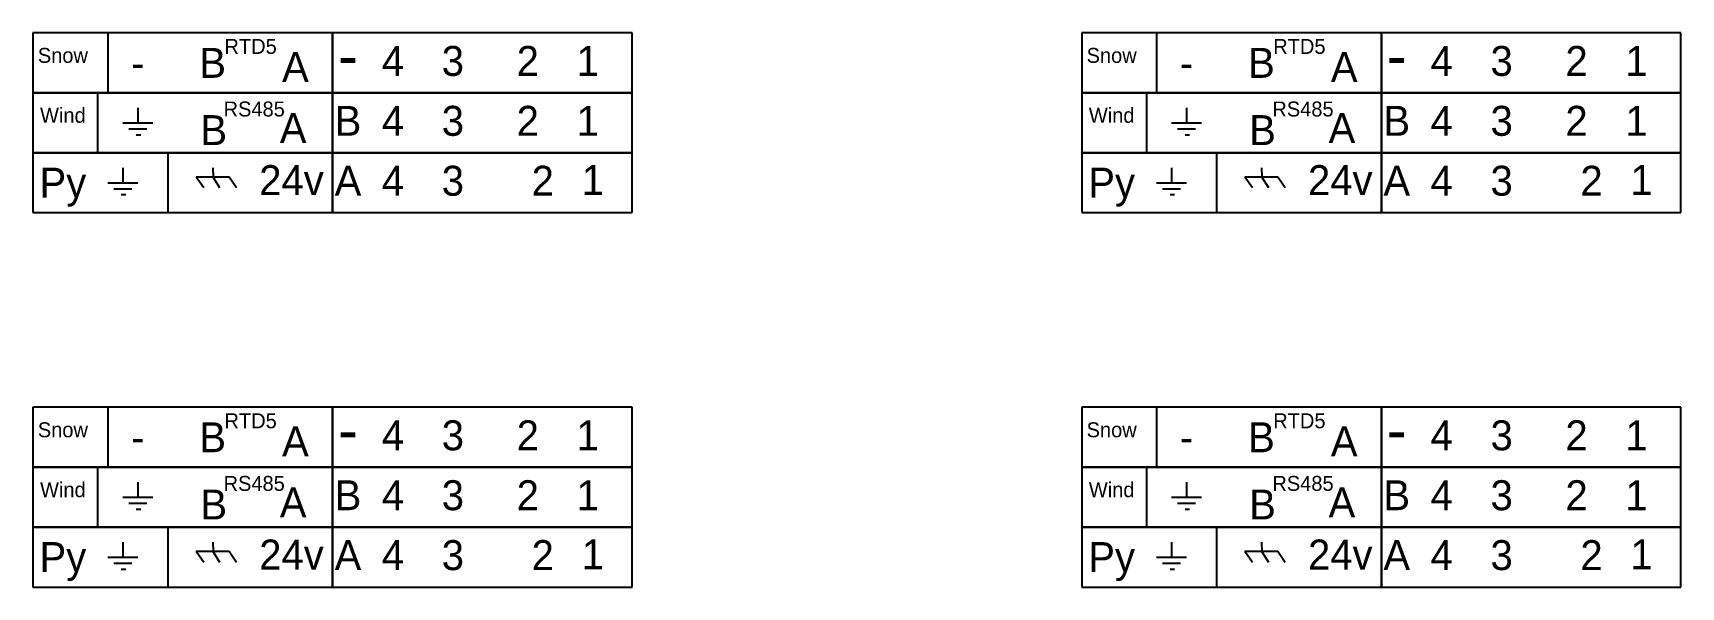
# Model space of a CAD drawing. Header units: millimetres. Extents: x 20 to 200, y 17 to 254.
# Drawn here: x 90.2 to 200.2, y 142.4 to 179.4 of the extents above; entities that cross this region are included whole.
import ezdxf

# ---------------------------------------------------------------- set-up
doc = ezdxf.new("R2010")
doc.units = ezdxf.units.MM
doc.layers.get('0').update_dxf_attribs({"color": 178, "lineweight": 25, "true_color": 0x000000})
doc.styles.add('textstyle104', font='')
doc.styles.add('textstyle107', font='')
doc.styles.add('textstyle110', font='')
doc.styles.add('textstyle126', font='')
doc.styles.add('textstyle133', font='')
doc.styles.add('textstyle135', font='')
doc.styles.add('textstyle144', font='')
doc.styles.add('textstyle155', font='')
doc.styles.add('textstyle164', font='')
doc.styles.add('textstyle166', font='')
doc.styles.add('textstyle17', font='')
doc.styles.add('textstyle173', font='')
doc.styles.add('textstyle187', font='')
doc.styles.add('textstyle190', font='')
doc.styles.add('textstyle197', font='')
doc.styles.add('textstyle200', font='')
doc.styles.add('textstyle21', font='')
doc.styles.add('textstyle217', font='')
doc.styles.add('textstyle220', font='')
doc.styles.add('textstyle228', font='')
doc.styles.add('textstyle229', font='')
doc.styles.add('textstyle245', font='')
doc.styles.add('textstyle254', font='')
doc.styles.add('textstyle257', font='')
doc.styles.add('textstyle260', font='')
doc.styles.add('textstyle279', font='')
doc.styles.add('textstyle282', font='')
doc.styles.add('textstyle285', font='')
doc.styles.add('textstyle294', font='')
doc.styles.add('textstyle305', font='')
doc.styles.add('textstyle314', font='')
doc.styles.add('textstyle319', font='')
doc.styles.add('textstyle322', font='')
doc.styles.add('textstyle337', font='')
doc.styles.add('textstyle340', font='')
doc.styles.add('textstyle345', font='')
doc.styles.add('textstyle354', font='')
doc.styles.add('textstyle365', font='')
doc.styles.add('textstyle37', font='')
doc.styles.add('textstyle374', font='')
doc.styles.add('textstyle377', font='')
doc.styles.add('textstyle391', font='')
doc.styles.add('textstyle394', font='')
doc.styles.add('textstyle400', font='')
doc.styles.add('textstyle41', font='')
doc.styles.add('textstyle415', font='')
doc.styles.add('textstyle424', font='')
doc.styles.add('textstyle425', font='')
doc.styles.add('textstyle434', font='')
doc.styles.add('textstyle447', font='')
doc.styles.add('textstyle45', font='')
doc.styles.add('textstyle450', font='')
doc.styles.add('textstyle457', font='')
doc.styles.add('textstyle460', font='')
doc.styles.add('textstyle482', font='')
doc.styles.add('textstyle483', font='')
doc.styles.add('textstyle485', font='')
doc.styles.add('textstyle494', font='')
doc.styles.add('textstyle509', font='')
doc.styles.add('textstyle512', font='')
doc.styles.add('textstyle517', font='')
doc.styles.add('textstyle520', font='')
doc.styles.add('textstyle53', font='')
doc.styles.add('textstyle535', font='')
doc.styles.add('textstyle544', font='')
doc.styles.add('textstyle552', font='')
doc.styles.add('textstyle553', font='')
doc.styles.add('textstyle566', font='')
doc.styles.add('textstyle573', font='')
doc.styles.add('textstyle579', font='')
doc.styles.add('textstyle582', font='')
doc.styles.add('textstyle595', font='')
doc.styles.add('textstyle604', font='')
doc.styles.add('textstyle605', font='')
doc.styles.add('textstyle614', font='')
doc.styles.add('textstyle627', font='')
doc.styles.add('textstyle630', font='')
doc.styles.add('textstyle636', font='')
doc.styles.add('textstyle643', font='')
doc.styles.add('textstyle65', font='')
doc.styles.add('textstyle658', font='')
doc.styles.add('textstyle659', font='')
doc.styles.add('textstyle665', font='')
doc.styles.add('textstyle67', font='')
doc.styles.add('textstyle674', font='')
doc.styles.add('textstyle687', font='')
doc.styles.add('textstyle690', font='')
doc.styles.add('textstyle697', font='')
doc.styles.add('textstyle700', font='')
doc.styles.add('textstyle720', font='')
doc.styles.add('textstyle723', font='')
doc.styles.add('textstyle728', font='')
doc.styles.add('textstyle729', font='')
doc.styles.add('textstyle747', font='')
doc.styles.add('textstyle750', font='')
doc.styles.add('textstyle757', font='')
doc.styles.add('textstyle760', font='')
doc.styles.add('textstyle773', font='')
doc.styles.add('textstyle782', font='')
doc.styles.add('textstyle785', font='')
doc.styles.add('textstyle794', font='')
doc.styles.add('textstyle82', font='')
doc.styles.add('textstyle83', font='')
doc.styles.add('textstyle95', font='')
doc.styles.get('textstyle104').set_extended_font_data('Myriad Pro')
doc.styles.get('textstyle107').set_extended_font_data('Myriad Pro')
doc.styles.get('textstyle110').set_extended_font_data('Myriad Pro')
doc.styles.get('textstyle126').set_extended_font_data('Myriad Pro')
doc.styles.get('textstyle133').set_extended_font_data('Myriad Pro')
doc.styles.get('textstyle135').set_extended_font_data('Myriad Pro')
doc.styles.get('textstyle144').set_extended_font_data('Myriad Pro')
doc.styles.get('textstyle155').set_extended_font_data('Myriad Pro')
doc.styles.get('textstyle164').set_extended_font_data('Myriad Pro')
doc.styles.get('textstyle166').set_extended_font_data('Myriad Pro')
doc.styles.get('textstyle17').set_extended_font_data('Myriad Pro')
doc.styles.get('textstyle173').set_extended_font_data('Myriad Pro')
doc.styles.get('textstyle187').set_extended_font_data('Myriad Pro')
doc.styles.get('textstyle190').set_extended_font_data('Myriad Pro')
doc.styles.get('textstyle197').set_extended_font_data('Myriad Pro')
doc.styles.get('textstyle200').set_extended_font_data('Myriad Pro')
doc.styles.get('textstyle21').set_extended_font_data('Myriad Pro')
doc.styles.get('textstyle217').set_extended_font_data('Myriad Pro')
doc.styles.get('textstyle220').set_extended_font_data('Myriad Pro')
doc.styles.get('textstyle228').set_extended_font_data('Myriad Pro')
doc.styles.get('textstyle229').set_extended_font_data('Myriad Pro')
doc.styles.get('textstyle245').set_extended_font_data('Myriad Pro')
doc.styles.get('textstyle254').set_extended_font_data('Myriad Pro')
doc.styles.get('textstyle257').set_extended_font_data('Myriad Pro')
doc.styles.get('textstyle260').set_extended_font_data('Myriad Pro')
doc.styles.get('textstyle279').set_extended_font_data('Myriad Pro')
doc.styles.get('textstyle282').set_extended_font_data('Myriad Pro')
doc.styles.get('textstyle285').set_extended_font_data('Myriad Pro')
doc.styles.get('textstyle294').set_extended_font_data('Myriad Pro')
doc.styles.get('textstyle305').set_extended_font_data('Myriad Pro')
doc.styles.get('textstyle314').set_extended_font_data('Myriad Pro')
doc.styles.get('textstyle319').set_extended_font_data('Myriad Pro')
doc.styles.get('textstyle322').set_extended_font_data('Myriad Pro')
doc.styles.get('textstyle337').set_extended_font_data('Myriad Pro')
doc.styles.get('textstyle340').set_extended_font_data('Myriad Pro')
doc.styles.get('textstyle345').set_extended_font_data('Myriad Pro')
doc.styles.get('textstyle354').set_extended_font_data('Myriad Pro')
doc.styles.get('textstyle365').set_extended_font_data('Myriad Pro')
doc.styles.get('textstyle37').set_extended_font_data('Myriad Pro')
doc.styles.get('textstyle374').set_extended_font_data('Myriad Pro')
doc.styles.get('textstyle377').set_extended_font_data('Myriad Pro')
doc.styles.get('textstyle391').set_extended_font_data('Myriad Pro')
doc.styles.get('textstyle394').set_extended_font_data('Myriad Pro')
doc.styles.get('textstyle400').set_extended_font_data('Myriad Pro')
doc.styles.get('textstyle41').set_extended_font_data('Myriad Pro')
doc.styles.get('textstyle415').set_extended_font_data('Myriad Pro')
doc.styles.get('textstyle424').set_extended_font_data('Myriad Pro')
doc.styles.get('textstyle425').set_extended_font_data('Myriad Pro')
doc.styles.get('textstyle434').set_extended_font_data('Myriad Pro')
doc.styles.get('textstyle447').set_extended_font_data('Myriad Pro')
doc.styles.get('textstyle45').set_extended_font_data('Myriad Pro')
doc.styles.get('textstyle450').set_extended_font_data('Myriad Pro')
doc.styles.get('textstyle457').set_extended_font_data('Myriad Pro')
doc.styles.get('textstyle460').set_extended_font_data('Myriad Pro')
doc.styles.get('textstyle482').set_extended_font_data('Myriad Pro')
doc.styles.get('textstyle483').set_extended_font_data('Myriad Pro')
doc.styles.get('textstyle485').set_extended_font_data('Myriad Pro')
doc.styles.get('textstyle494').set_extended_font_data('Myriad Pro')
doc.styles.get('textstyle509').set_extended_font_data('Myriad Pro')
doc.styles.get('textstyle512').set_extended_font_data('Myriad Pro')
doc.styles.get('textstyle517').set_extended_font_data('Myriad Pro')
doc.styles.get('textstyle520').set_extended_font_data('Myriad Pro')
doc.styles.get('textstyle53').set_extended_font_data('Myriad Pro')
doc.styles.get('textstyle535').set_extended_font_data('Myriad Pro')
doc.styles.get('textstyle544').set_extended_font_data('Myriad Pro')
doc.styles.get('textstyle552').set_extended_font_data('Myriad Pro')
doc.styles.get('textstyle553').set_extended_font_data('Myriad Pro')
doc.styles.get('textstyle566').set_extended_font_data('Myriad Pro')
doc.styles.get('textstyle573').set_extended_font_data('Myriad Pro')
doc.styles.get('textstyle579').set_extended_font_data('Myriad Pro')
doc.styles.get('textstyle582').set_extended_font_data('Myriad Pro')
doc.styles.get('textstyle595').set_extended_font_data('Myriad Pro')
doc.styles.get('textstyle604').set_extended_font_data('Myriad Pro')
doc.styles.get('textstyle605').set_extended_font_data('Myriad Pro')
doc.styles.get('textstyle614').set_extended_font_data('Myriad Pro')
doc.styles.get('textstyle627').set_extended_font_data('Myriad Pro')
doc.styles.get('textstyle630').set_extended_font_data('Myriad Pro')
doc.styles.get('textstyle636').set_extended_font_data('Myriad Pro')
doc.styles.get('textstyle643').set_extended_font_data('Myriad Pro')
doc.styles.get('textstyle65').set_extended_font_data('Myriad Pro')
doc.styles.get('textstyle658').set_extended_font_data('Myriad Pro')
doc.styles.get('textstyle659').set_extended_font_data('Myriad Pro')
doc.styles.get('textstyle665').set_extended_font_data('Myriad Pro')
doc.styles.get('textstyle67').set_extended_font_data('Myriad Pro')
doc.styles.get('textstyle674').set_extended_font_data('Myriad Pro')
doc.styles.get('textstyle687').set_extended_font_data('Myriad Pro')
doc.styles.get('textstyle690').set_extended_font_data('Myriad Pro')
doc.styles.get('textstyle697').set_extended_font_data('Myriad Pro')
doc.styles.get('textstyle700').set_extended_font_data('Myriad Pro')
doc.styles.get('textstyle720').set_extended_font_data('Myriad Pro')
doc.styles.get('textstyle723').set_extended_font_data('Myriad Pro')
doc.styles.get('textstyle728').set_extended_font_data('Myriad Pro')
doc.styles.get('textstyle729').set_extended_font_data('Myriad Pro')
doc.styles.get('textstyle747').set_extended_font_data('Myriad Pro')
doc.styles.get('textstyle750').set_extended_font_data('Myriad Pro')
doc.styles.get('textstyle757').set_extended_font_data('Myriad Pro')
doc.styles.get('textstyle760').set_extended_font_data('Myriad Pro')
doc.styles.get('textstyle773').set_extended_font_data('Myriad Pro')
doc.styles.get('textstyle782').set_extended_font_data('Myriad Pro')
doc.styles.get('textstyle785').set_extended_font_data('Myriad Pro')
doc.styles.get('textstyle794').set_extended_font_data('Myriad Pro')
doc.styles.get('textstyle82').set_extended_font_data('Myriad Pro')
doc.styles.get('textstyle83').set_extended_font_data('Myriad Pro')
doc.styles.get('textstyle95').set_extended_font_data('Myriad Pro')

msp = doc.modelspace()

# ---------------------------------------------------------------- linework, layer by layer
for p, q in [((110.23, 179.37), (90.23, 179.37)), ((90.23, 179.37), (90.23, 175.37)), ((95.23, 179.37), (95.23, 175.37)), ((110.23, 175.37), (110.23, 179.37)), ((130.23, 179.37), (110.23, 179.37)), ((110.23, 179.37), (110.23, 175.37)), ((130.23, 175.37), (130.23, 179.37)), ((180.23, 179.37), (160.23, 179.37)), ((160.23, 179.37), (160.23, 175.37)), ((165.23, 179.37), (165.23, 175.37)), ((180.23, 175.37), (180.23, 179.37)), ((200.23, 179.37), (180.23, 179.37)), ((180.23, 179.37), (180.23, 175.37)), ((200.23, 175.37), (200.23, 179.37)), ((90.23, 175.37), (110.23, 175.37)), ((110.23, 175.37), (90.23, 175.37)), ((90.23, 175.37), (90.23, 171.37)), ((94.55, 175.4), (94.55, 171.37)), ((110.23, 175.37), (130.23, 175.37)), ((110.23, 171.37), (110.23, 175.37)), ((130.23, 175.37), (110.23, 175.37)), ((110.23, 175.37), (110.23, 171.37)), ((130.23, 171.37), (130.23, 175.37)), ((160.23, 175.37), (180.23, 175.37)), ((180.23, 175.37), (160.23, 175.37)), ((160.23, 175.37), (160.23, 171.37)), ((164.55, 175.4), (164.55, 171.37)), ((180.23, 175.37), (200.23, 175.37)), ((180.23, 171.37), (180.23, 175.37)), ((200.23, 175.37), (180.23, 175.37)), ((180.23, 175.37), (180.23, 171.37)), ((200.23, 171.37), (200.23, 175.37)), ((97.23, 174.37), (97.23, 173.37)), ((167.23, 174.37), (167.23, 173.37)), ((96.23, 173.37), (98.23, 173.37)), ((96.63, 172.97), (97.83, 172.97)), ((166.23, 173.37), (168.23, 173.37)), ((166.63, 172.97), (167.83, 172.97)), ((97.13, 172.57), (97.43, 172.57)), ((167.13, 172.57), (167.43, 172.57)), ((90.23, 171.37), (110.23, 171.37)), ((110.23, 171.37), (90.23, 171.37)), ((90.23, 171.37), (90.23, 167.37)), ((99.23, 171.37), (99.23, 167.37)), ((110.23, 171.37), (130.23, 171.37)), ((110.23, 167.37), (110.23, 171.37)), ((130.23, 171.37), (110.23, 171.37)), ((110.23, 171.37), (110.23, 167.37)), ((130.23, 167.37), (130.23, 171.37)), ((160.23, 171.37), (180.23, 171.37)), ((180.23, 171.37), (160.23, 171.37)), ((160.23, 171.37), (160.23, 167.37)), ((169.23, 171.37), (169.23, 167.37)), ((180.23, 171.37), (200.23, 171.37)), ((180.23, 167.37), (180.23, 171.37)), ((200.23, 171.37), (180.23, 171.37)), ((180.23, 171.37), (180.23, 167.37)), ((200.23, 167.37), (200.23, 171.37)), ((96.23, 170.37), (96.23, 169.37)), ((101.13, 169.77), (103.33, 169.77)), ((101.13, 169.77), (101.63, 169.04)), ((102.23, 170.37), (102.25, 169.74)), ((102.24, 169.77), (102.69, 169.04)), ((103.33, 169.77), (103.81, 169.04)), ((166.23, 170.37), (166.23, 169.37)), ((171.13, 169.77), (173.33, 169.77)), ((171.13, 169.77), (171.63, 169.04)), ((172.23, 170.37), (172.25, 169.74)), ((172.24, 169.77), (172.69, 169.04)), ((173.33, 169.77), (173.81, 169.04)), ((95.23, 169.37), (97.23, 169.37)), ((95.63, 168.97), (96.83, 168.97)), ((96.13, 168.57), (96.43, 168.57)), ((165.23, 169.37), (167.23, 169.37)), ((165.63, 168.97), (166.83, 168.97)), ((166.13, 168.57), (166.43, 168.57)), ((90.23, 167.37), (110.23, 167.37)), ((110.23, 167.37), (130.23, 167.37)), ((160.23, 167.37), (180.23, 167.37)), ((180.23, 167.37), (200.23, 167.37)), ((110.23, 154.37), (90.23, 154.37)), ((90.23, 154.37), (90.23, 150.37)), ((95.23, 154.37), (95.23, 150.37)), ((110.23, 150.37), (110.23, 154.37)), ((130.23, 154.37), (110.23, 154.37)), ((110.23, 154.37), (110.23, 150.37)), ((130.23, 150.37), (130.23, 154.37)), ((180.23, 154.37), (160.23, 154.37)), ((160.23, 154.37), (160.23, 150.37)), ((165.23, 154.37), (165.23, 150.37)), ((180.23, 150.37), (180.23, 154.37)), ((200.23, 154.37), (180.23, 154.37)), ((180.23, 154.37), (180.23, 150.37)), ((200.23, 150.37), (200.23, 154.37)), ((90.23, 150.37), (110.23, 150.37)), ((110.23, 150.37), (90.23, 150.37)), ((90.23, 150.37), (90.23, 146.37)), ((94.55, 150.4), (94.55, 146.37)), ((110.23, 150.37), (130.23, 150.37)), ((110.23, 146.37), (110.23, 150.37)), ((130.23, 150.37), (110.23, 150.37)), ((110.23, 150.37), (110.23, 146.37)), ((130.23, 146.37), (130.23, 150.37)), ((160.23, 150.37), (180.23, 150.37)), ((180.23, 150.37), (160.23, 150.37)), ((160.23, 150.37), (160.23, 146.37)), ((164.55, 150.4), (164.55, 146.37)), ((180.23, 150.37), (200.23, 150.37)), ((180.23, 146.37), (180.23, 150.37)), ((200.23, 150.37), (180.23, 150.37)), ((180.23, 150.37), (180.23, 146.37)), ((200.23, 146.37), (200.23, 150.37)), ((97.23, 149.37), (97.23, 148.37)), ((167.23, 149.37), (167.23, 148.37)), ((96.23, 148.37), (98.23, 148.37)), ((96.63, 147.97), (97.83, 147.97)), ((97.13, 147.57), (97.43, 147.57)), ((166.23, 148.37), (168.23, 148.37)), ((166.63, 147.97), (167.83, 147.97)), ((167.13, 147.57), (167.43, 147.57)), ((90.23, 146.37), (110.23, 146.37)), ((110.23, 146.37), (90.23, 146.37)), ((90.23, 146.37), (90.23, 142.37)), ((99.23, 146.37), (99.23, 142.37)), ((110.23, 146.37), (130.23, 146.37)), ((110.23, 142.37), (110.23, 146.37)), ((130.23, 146.37), (110.23, 146.37)), ((110.23, 146.37), (110.23, 142.37)), ((130.23, 142.37), (130.23, 146.37)), ((160.23, 146.37), (180.23, 146.37)), ((180.23, 146.37), (160.23, 146.37)), ((160.23, 146.37), (160.23, 142.37)), ((169.23, 146.37), (169.23, 142.37)), ((180.23, 146.37), (200.23, 146.37)), ((180.23, 142.37), (180.23, 146.37)), ((200.23, 146.37), (180.23, 146.37)), ((180.23, 146.37), (180.23, 142.37)), ((200.23, 142.37), (200.23, 146.37)), ((96.23, 145.37), (96.23, 144.37)), ((102.23, 145.37), (102.25, 144.74)), ((166.23, 145.37), (166.23, 144.37)), ((172.23, 145.37), (172.25, 144.74)), ((95.23, 144.37), (97.23, 144.37)), ((101.13, 144.77), (103.33, 144.77)), ((101.13, 144.77), (101.63, 144.04)), ((102.24, 144.77), (102.69, 144.04)), ((103.33, 144.77), (103.81, 144.04)), ((165.23, 144.37), (167.23, 144.37)), ((171.13, 144.77), (173.33, 144.77)), ((171.13, 144.77), (171.63, 144.04)), ((172.24, 144.77), (172.69, 144.04)), ((173.33, 144.77), (173.81, 144.04)), ((95.63, 143.97), (96.83, 143.97)), ((96.13, 143.57), (96.43, 143.57)), ((165.63, 143.97), (166.83, 143.97)), ((166.13, 143.57), (166.43, 143.57)), ((90.23, 142.37), (110.23, 142.37)), ((110.23, 142.37), (130.23, 142.37)), ((160.23, 142.37), (180.23, 142.37)), ((180.23, 142.37), (200.23, 142.37))]:
    msp.add_line(p, q)

# ---------------------------------------------------------------- texts
at = {"attachment_point": 2}
for s, insert, char_height, style in [('Snow\\P', (92.23, 178.37), 1, 'textstyle197'), ('B', (102.23, 178.37), 2, 'textstyle285'), ('RTD5\\P', (104.76, 178.97), 1, 'textstyle229'), ('4', (114.26, 178.5), 2, 'textstyle729'), ('3', (118.26, 178.5), 2, 'textstyle643'), ('2', (123.26, 178.5), 2, 'textstyle553'), ('1', (127.26, 178.5), 2, 'textstyle457'), ('Snow\\P', (162.23, 178.37), 1, 'textstyle217'), ('B', (172.23, 178.37), 2, 'textstyle305'), ('RTD5\\P', (174.76, 178.97), 1, 'textstyle245'), ('4', (184.26, 178.5), 2, 'textstyle723'), ('3', (188.26, 178.5), 2, 'textstyle627'), ('2', (193.26, 178.5), 2, 'textstyle535'), ('1', (197.26, 178.5), 2, 'textstyle447'), ('-', (97.23, 178.37), 2, 'textstyle257'), ('A', (107.75, 178.1), 2, 'textstyle319'), ('-', (111.26, 179.37), 3, 'textstyle425'), ('-', (167.23, 178.37), 2, 'textstyle279'), ('A', (177.75, 178.1), 2, 'textstyle337'), ('-', (181.26, 179.37), 3, 'textstyle415'), ('Wind\\P', (92.23, 174.37), 1, 'textstyle173'), ('B\\P\\P', (102.3, 173.88), 2, 'textstyle83'), ('RS485\\P', (105, 174.79), 1, 'textstyle135'), ('A\\P', (107.6, 174.02), 2, 'textstyle107'), ('B', (111.26, 174.5), 2, 'textstyle377'), ('4', (114.26, 174.5), 2, 'textstyle757'), ('3', (118.26, 174.5), 2, 'textstyle665'), ('2', (123.26, 174.5), 2, 'textstyle579'), ('1', (127.26, 174.5), 2, 'textstyle485'), ('Wind\\P', (162.23, 174.37), 1, 'textstyle187'), ('B\\P\\P', (172.3, 173.88), 2, 'textstyle95'), ('RS485\\P', (175, 174.79), 1, 'textstyle155'), ('A\\P', (177.6, 174.02), 2, 'textstyle133'), ('B', (181.26, 174.5), 2, 'textstyle391'), ('4', (184.26, 174.5), 2, 'textstyle747'), ('3', (188.26, 174.5), 2, 'textstyle659'), ('2', (193.26, 174.5), 2, 'textstyle573'), ('1', (197.26, 174.5), 2, 'textstyle483'), ('24v\\P', (107.49, 170.54), 2, 'textstyle53'), ('3', (118.26, 170.5), 2, 'textstyle697'), ('2', (124.26, 170.5), 2, 'textstyle605'), ('1', (127.6, 170.55), 2, 'textstyle517'), ('24v\\P', (177.49, 170.54), 2, 'textstyle65'), ('3', (188.26, 170.5), 2, 'textstyle687'), ('2', (194.26, 170.5), 2, 'textstyle595'), ('1', (197.6, 170.55), 2, 'textstyle509'), ('Py \\P', (92.23, 170.37), 2, 'textstyle17'), ('A', (111.26, 170.5), 2, 'textstyle345'), ('4', (114.26, 170.5), 2, 'textstyle785'), ('Py \\P', (162.23, 170.37), 2, 'textstyle37'), ('A', (181.26, 170.5), 2, 'textstyle365'), ('4', (184.26, 170.5), 2, 'textstyle773'), ('Snow\\P', (92.23, 153.37), 1, 'textstyle200'), ('B', (102.23, 153.37), 2, 'textstyle294'), ('RTD5\\P', (104.76, 153.97), 1, 'textstyle228'), ('A', (107.75, 153.1), 2, 'textstyle322'), ('4', (114.26, 153.5), 2, 'textstyle728'), ('3', (118.26, 153.5), 2, 'textstyle636'), ('2', (123.26, 153.5), 2, 'textstyle552'), ('1', (127.26, 153.5), 2, 'textstyle460'), ('Snow\\P', (162.23, 153.37), 1, 'textstyle220'), ('B', (172.23, 153.37), 2, 'textstyle314'), ('RTD5\\P', (174.76, 153.97), 1, 'textstyle254'), ('A', (177.75, 153.1), 2, 'textstyle340'), ('4', (184.26, 153.5), 2, 'textstyle720'), ('3', (188.26, 153.5), 2, 'textstyle630'), ('2', (193.26, 153.5), 2, 'textstyle544'), ('1', (197.26, 153.5), 2, 'textstyle450'), ('-', (97.23, 153.37), 2, 'textstyle260'), ('-', (111.26, 154.37), 3, 'textstyle434'), ('-', (167.23, 153.37), 2, 'textstyle282'), ('-', (181.26, 154.37), 3, 'textstyle424'), ('RS485\\P', (105, 149.79), 1, 'textstyle144'), ('RS485\\P', (175, 149.79), 1, 'textstyle164'), ('Wind\\P', (92.23, 149.37), 1, 'textstyle166'), ('B\\P\\P', (102.3, 148.88), 2, 'textstyle82'), ('A\\P', (107.6, 149.02), 2, 'textstyle110'), ('B', (111.26, 149.5), 2, 'textstyle400'), ('4', (114.26, 149.5), 2, 'textstyle760'), ('3', (118.26, 149.5), 2, 'textstyle674'), ('2', (123.26, 149.5), 2, 'textstyle582'), ('1', (127.26, 149.5), 2, 'textstyle494'), ('Wind\\P', (162.23, 149.37), 1, 'textstyle190'), ('B\\P\\P', (172.3, 148.88), 2, 'textstyle104'), ('A\\P', (177.6, 149.02), 2, 'textstyle126'), ('B', (181.26, 149.5), 2, 'textstyle394'), ('4', (184.26, 149.5), 2, 'textstyle750'), ('3', (188.26, 149.5), 2, 'textstyle658'), ('2', (193.26, 149.5), 2, 'textstyle566'), ('1', (197.26, 149.5), 2, 'textstyle482'), ('Py \\P', (92.23, 145.37), 2, 'textstyle21'), ('24v\\P', (107.49, 145.54), 2, 'textstyle45'), ('A', (111.26, 145.5), 2, 'textstyle354'), ('4', (114.26, 145.5), 2, 'textstyle794'), ('3', (118.26, 145.5), 2, 'textstyle700'), ('2', (124.26, 145.5), 2, 'textstyle614'), ('1', (127.6, 145.55), 2, 'textstyle520'), ('Py \\P', (162.23, 145.37), 2, 'textstyle41'), ('24v\\P', (177.49, 145.54), 2, 'textstyle67'), ('A', (181.26, 145.5), 2, 'textstyle374'), ('4', (184.26, 145.5), 2, 'textstyle782'), ('3', (188.26, 145.5), 2, 'textstyle690'), ('2', (194.26, 145.5), 2, 'textstyle604'), ('1', (197.6, 145.55), 2, 'textstyle512')]:
    msp.add_mtext(s, dxfattribs=dict(at, insert=insert, char_height=char_height, style=style))

doc.saveas('drawing.dxf')
